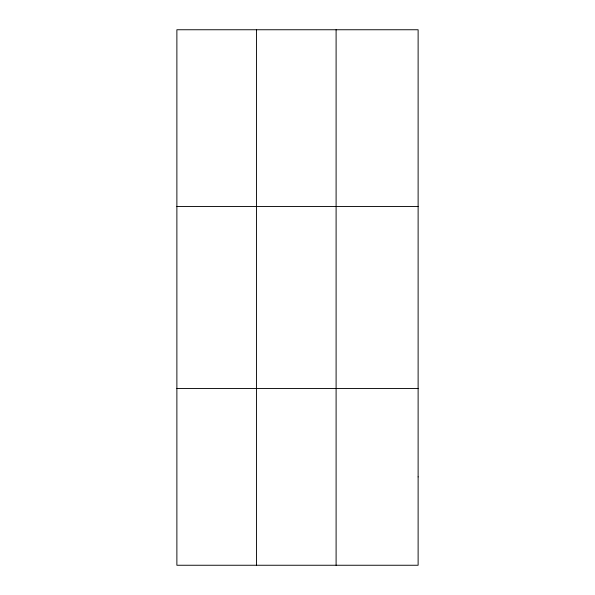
<?xml version="1.0" encoding="UTF-8"?>
<svg xmlns="http://www.w3.org/2000/svg" width="595" height="595" viewBox="0 0 595 595"><rect width="100%" height="100%" fill="white"/><g stroke="black" fill="none" stroke-linecap="round" stroke-linejoin="round"><path stroke-width="0.89" d="M256.49 565.25L256.49 29.75M336.101 565.25L336.101 29.75M176.879 206.465L418.121 206.465M176.879 388.535L418.121 388.535M418.121 476.893L418.121 565.25L176.879 565.25L176.879 29.75L418.121 29.75L418.121 476.893"/></g></svg>
